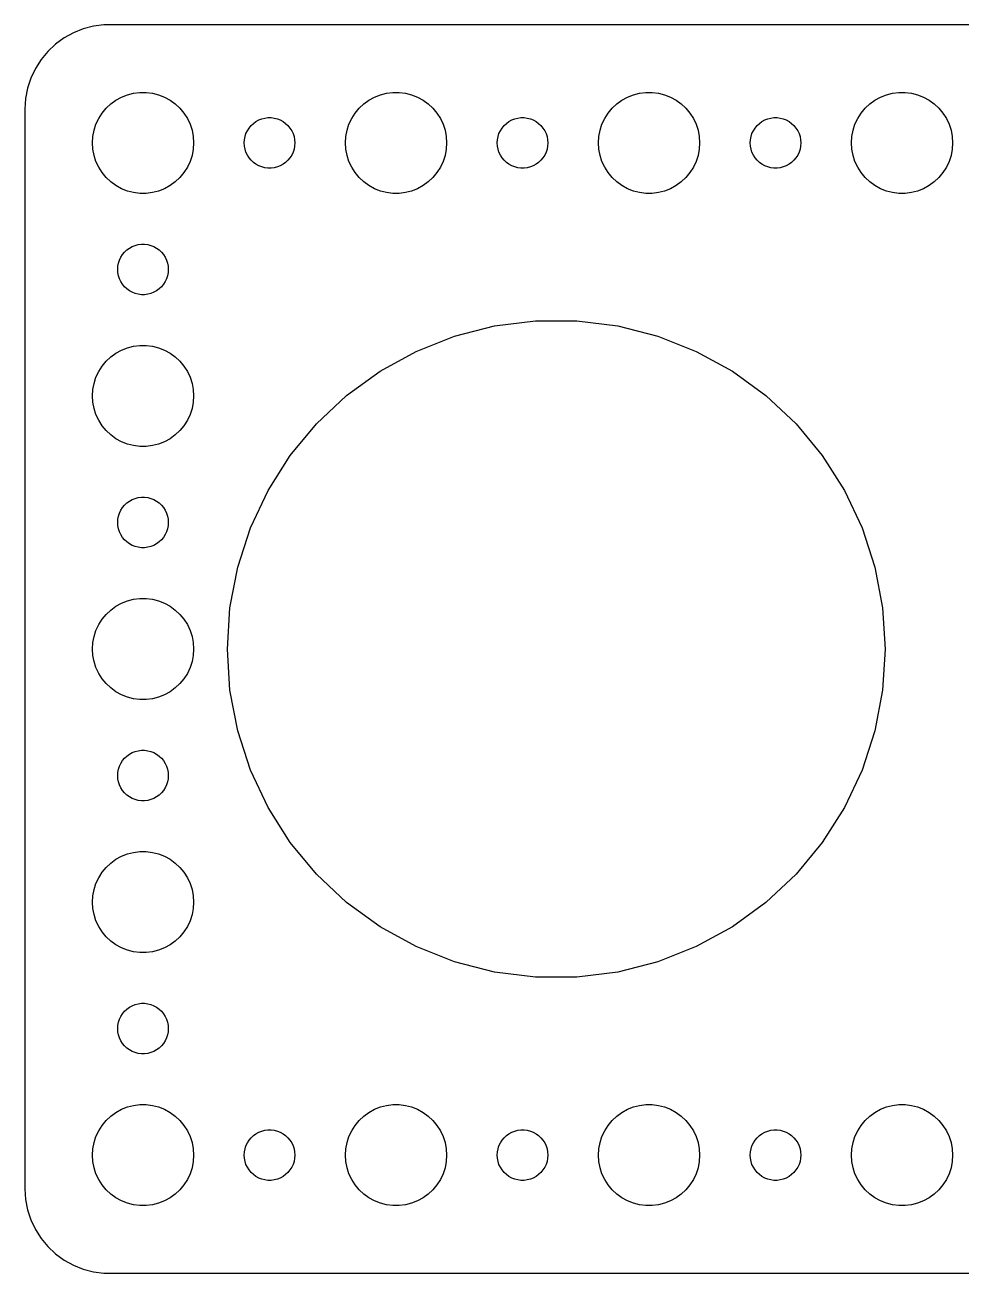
# Model space of a CAD drawing. Header units: metres. Extents: x -120 to 120, y -37 to 37.
# Drawn here: x -119.5 to -64, y -37 to 37 of the extents above; entities that cross this region are included whole.
import ezdxf

# ---------------------------------------------------------------- set-up
doc = ezdxf.new("R2010")
doc.units = ezdxf.units.M

msp = doc.modelspace()

# ---------------------------------------------------------------- linework, layer by layer
for p, q in [((-114.814, 36.9901), (-115.437, 36.9114)), ((114.814, 36.9901), (-114.814, 36.9901)), ((-116.629, 36.5241), (-117.179, 36.2216)), ((-116.045, 36.7553), (-116.629, 36.5241)), ((-115.437, 36.9114), (-116.045, 36.7553)), ((-117.687, 35.8526), (-118.145, 35.4227)), ((-117.179, 36.2216), (-117.687, 35.8526)), ((-118.545, 34.9389), (-118.882, 34.4088)), ((-118.145, 35.4227), (-118.545, 34.9389)), ((-118.882, 34.4088), (-119.149, 33.8406)), ((-119.149, 33.8406), (-119.343, 33.2434)), ((-119.461, 32.6267), (-119.5, 32)), ((-119.343, 33.2434), (-119.461, 32.6267)), ((-114.107, 32.533), (-113.777, 32.7145)), ((-113.777, 32.7145), (-113.427, 32.8532)), ((-113.427, 32.8532), (-113.062, 32.9469)), ((-113.062, 32.9469), (-112.688, 32.9941)), ((-112.688, 32.9941), (-112.312, 32.9941)), ((-112.312, 32.9941), (-111.938, 32.9469)), ((-111.938, 32.9469), (-111.573, 32.8532)), ((-111.573, 32.8532), (-111.223, 32.7145)), ((-111.223, 32.7145), (-110.893, 32.533)), ((-99.1075, 32.533), (-98.7773, 32.7145)), ((-98.7773, 32.7145), (-98.427, 32.8532)), ((-98.427, 32.8532), (-98.0621, 32.9469)), ((-98.0621, 32.9469), (-97.6884, 32.9941)), ((-97.6884, 32.9941), (-97.3116, 32.9941)), ((-97.3116, 32.9941), (-96.9379, 32.9469)), ((-96.9379, 32.9469), (-96.573, 32.8532)), ((-96.573, 32.8532), (-96.2227, 32.7145)), ((-96.2227, 32.7145), (-95.8925, 32.533)), ((-84.1075, 32.533), (-83.7773, 32.7145)), ((-83.7773, 32.7145), (-83.427, 32.8532)), ((-83.427, 32.8532), (-83.0621, 32.9469)), ((-83.0621, 32.9469), (-82.6884, 32.9941)), ((-82.6884, 32.9941), (-82.3116, 32.9941)), ((-82.3116, 32.9941), (-81.9379, 32.9469)), ((-81.9379, 32.9469), (-81.573, 32.8532)), ((-81.573, 32.8532), (-81.2227, 32.7145)), ((-81.2227, 32.7145), (-80.8925, 32.533)), ((-69.1075, 32.533), (-68.7773, 32.7145)), ((-68.7773, 32.7145), (-68.427, 32.8532)), ((-68.427, 32.8532), (-68.0621, 32.9469)), ((-68.0621, 32.9469), (-67.6884, 32.9941)), ((-67.6884, 32.9941), (-67.3116, 32.9941)), ((-67.3116, 32.9941), (-66.9379, 32.9469)), ((-66.9379, 32.9469), (-66.573, 32.8532)), ((-66.573, 32.8532), (-66.2227, 32.7145)), ((-66.2227, 32.7145), (-65.8925, 32.533)), ((-119.5, 32), (-119.5, -32)), ((-114.927, 31.7634), (-114.687, 32.0536)), ((-114.687, 32.0536), (-114.412, 32.3115)), ((-114.412, 32.3115), (-114.107, 32.533)), ((-110.893, 32.533), (-110.588, 32.3115)), ((-110.588, 32.3115), (-110.313, 32.0536)), ((-110.313, 32.0536), (-110.073, 31.7634)), ((-99.927, 31.7634), (-99.6869, 32.0536)), ((-99.6869, 32.0536), (-99.4123, 32.3115)), ((-99.4123, 32.3115), (-99.1075, 32.533)), ((-95.8925, 32.533), (-95.5877, 32.3115)), ((-95.5877, 32.3115), (-95.3131, 32.0536)), ((-95.3131, 32.0536), (-95.073, 31.7634)), ((-84.927, 31.7634), (-84.6869, 32.0536)), ((-84.6869, 32.0536), (-84.4123, 32.3115)), ((-84.4123, 32.3115), (-84.1075, 32.533)), ((-80.8925, 32.533), (-80.5877, 32.3115)), ((-80.5877, 32.3115), (-80.3131, 32.0536)), ((-80.3131, 32.0536), (-80.073, 31.7634)), ((-69.927, 31.7634), (-69.6869, 32.0536)), ((-69.6869, 32.0536), (-69.4123, 32.3115)), ((-69.4123, 32.3115), (-69.1075, 32.533)), ((-65.8925, 32.533), (-65.5877, 32.3115)), ((-65.5877, 32.3115), (-65.3131, 32.0536)), ((-65.3131, 32.0536), (-65.073, 31.7634)), ((-115.406, 30.7461), (-115.289, 31.1044)), ((-115.289, 31.1044), (-115.129, 31.4453)), ((-115.129, 31.4453), (-114.927, 31.7634)), ((-110.073, 31.7634), (-109.871, 31.4453)), ((-109.871, 31.4453), (-109.711, 31.1044)), ((-109.711, 31.1044), (-109.594, 30.7461)), ((-106.093, 31.0268), (-105.956, 31.1558)), ((-105.956, 31.1558), (-105.804, 31.2665)), ((-105.804, 31.2665), (-105.639, 31.3572)), ((-105.639, 31.3572), (-105.464, 31.4266)), ((-105.464, 31.4266), (-105.281, 31.4734)), ((-105.281, 31.4734), (-105.094, 31.497)), ((-105.094, 31.497), (-104.906, 31.497)), ((-104.906, 31.497), (-104.719, 31.4734)), ((-104.719, 31.4734), (-104.536, 31.4266)), ((-104.536, 31.4266), (-104.361, 31.3572)), ((-104.361, 31.3572), (-104.196, 31.2665)), ((-104.196, 31.2665), (-104.044, 31.1558)), ((-104.044, 31.1558), (-103.907, 31.0268)), ((-100.406, 30.7461), (-100.289, 31.1044)), ((-100.289, 31.1044), (-100.129, 31.4453)), ((-100.129, 31.4453), (-99.927, 31.7634)), ((-95.073, 31.7634), (-94.8711, 31.4453)), ((-94.8711, 31.4453), (-94.7107, 31.1044)), ((-94.7107, 31.1044), (-94.5943, 30.7461)), ((-91.0934, 31.0268), (-90.9561, 31.1558)), ((-90.9561, 31.1558), (-90.8037, 31.2665)), ((-90.8037, 31.2665), (-90.6387, 31.3572)), ((-90.6387, 31.3572), (-90.4635, 31.4266)), ((-90.4635, 31.4266), (-90.2811, 31.4734)), ((-90.2811, 31.4734), (-90.0942, 31.497)), ((-90.0942, 31.497), (-89.9058, 31.497)), ((-89.9058, 31.497), (-89.7189, 31.4734)), ((-89.7189, 31.4734), (-89.5365, 31.4266)), ((-89.5365, 31.4266), (-89.3613, 31.3572)), ((-89.3613, 31.3572), (-89.1963, 31.2665)), ((-89.1963, 31.2665), (-89.0439, 31.1558)), ((-89.0439, 31.1558), (-88.9065, 31.0268)), ((-85.4057, 30.7461), (-85.2893, 31.1044)), ((-85.2893, 31.1044), (-85.1289, 31.4453)), ((-85.1289, 31.4453), (-84.927, 31.7634)), ((-80.073, 31.7634), (-79.8711, 31.4453)), ((-79.8711, 31.4453), (-79.7107, 31.1044)), ((-79.7107, 31.1044), (-79.5943, 30.7461)), ((-76.0934, 31.0268), (-75.9561, 31.1558)), ((-75.9561, 31.1558), (-75.8037, 31.2665)), ((-75.8037, 31.2665), (-75.6387, 31.3572)), ((-75.6387, 31.3572), (-75.4635, 31.4266)), ((-75.4635, 31.4266), (-75.2811, 31.4734)), ((-75.2811, 31.4734), (-75.0942, 31.497)), ((-75.0942, 31.497), (-74.9058, 31.497)), ((-74.9058, 31.497), (-74.7189, 31.4734)), ((-74.7189, 31.4734), (-74.5365, 31.4266)), ((-74.5365, 31.4266), (-74.3613, 31.3572)), ((-74.3613, 31.3572), (-74.1963, 31.2665)), ((-74.1963, 31.2665), (-74.0439, 31.1558)), ((-74.0439, 31.1558), (-73.9065, 31.0268)), ((-70.4057, 30.7461), (-70.2893, 31.1044)), ((-70.2893, 31.1044), (-70.1289, 31.4453)), ((-70.1289, 31.4453), (-69.927, 31.7634)), ((-65.073, 31.7634), (-64.8711, 31.4453)), ((-64.8711, 31.4453), (-64.7107, 31.1044)), ((-64.7107, 31.1044), (-64.5943, 30.7461)), ((-115.5, 30), (-115.476, 30.376)), ((-115.476, 30.376), (-115.406, 30.7461)), ((-109.594, 30.7461), (-109.524, 30.376)), ((-109.524, 30.376), (-109.5, 30)), ((-106.488, 30.188), (-106.453, 30.373)), ((-106.453, 30.373), (-106.395, 30.5522)), ((-106.395, 30.5522), (-106.314, 30.7226)), ((-106.314, 30.7226), (-106.214, 30.8817)), ((-106.214, 30.8817), (-106.093, 31.0268)), ((-103.907, 31.0268), (-103.786, 30.8817)), ((-103.786, 30.8817), (-103.686, 30.7226)), ((-103.686, 30.7226), (-103.605, 30.5522)), ((-103.605, 30.5522), (-103.547, 30.373)), ((-103.547, 30.373), (-103.512, 30.188)), ((-100.5, 30), (-100.476, 30.376)), ((-100.476, 30.376), (-100.406, 30.7461)), ((-94.5943, 30.7461), (-94.5237, 30.376)), ((-94.5237, 30.376), (-94.5, 30)), ((-91.4882, 30.188), (-91.4529, 30.373)), ((-91.4529, 30.373), (-91.3947, 30.5522)), ((-91.3947, 30.5522), (-91.3145, 30.7226)), ((-91.3145, 30.7226), (-91.2135, 30.8817)), ((-91.2135, 30.8817), (-91.0934, 31.0268)), ((-88.9065, 31.0268), (-88.7865, 30.8817)), ((-88.7865, 30.8817), (-88.6855, 30.7226)), ((-88.6855, 30.7226), (-88.6053, 30.5522)), ((-88.6053, 30.5522), (-88.5471, 30.373)), ((-88.5471, 30.373), (-88.5118, 30.188)), ((-85.5, 30), (-85.4763, 30.376)), ((-85.4763, 30.376), (-85.4057, 30.7461)), ((-79.5943, 30.7461), (-79.5237, 30.376)), ((-79.5237, 30.376), (-79.5, 30)), ((-76.4882, 30.188), (-76.4529, 30.373)), ((-76.4529, 30.373), (-76.3947, 30.5522)), ((-76.3947, 30.5522), (-76.3145, 30.7226)), ((-76.3145, 30.7226), (-76.2135, 30.8817)), ((-76.2135, 30.8817), (-76.0934, 31.0268)), ((-73.9065, 31.0268), (-73.7865, 30.8817)), ((-73.7865, 30.8817), (-73.6855, 30.7226)), ((-73.6855, 30.7226), (-73.6053, 30.5522)), ((-73.6053, 30.5522), (-73.5471, 30.373)), ((-73.5471, 30.373), (-73.5118, 30.188)), ((-70.5, 30), (-70.4763, 30.376)), ((-70.4763, 30.376), (-70.4057, 30.7461)), ((-64.5943, 30.7461), (-64.5237, 30.376)), ((-64.5237, 30.376), (-64.5, 30)), ((-115.476, 29.624), (-115.5, 30)), ((-115.406, 29.2539), (-115.476, 29.624)), ((-109.524, 29.624), (-109.594, 29.2539)), ((-109.5, 30), (-109.524, 29.624)), ((-106.5, 30), (-106.488, 30.188)), ((-106.488, 29.812), (-106.5, 30)), ((-106.453, 29.627), (-106.488, 29.812)), ((-106.395, 29.4478), (-106.453, 29.627)), ((-103.547, 29.627), (-103.605, 29.4478)), ((-103.512, 29.812), (-103.547, 29.627)), ((-103.512, 30.188), (-103.5, 30)), ((-103.5, 30), (-103.512, 29.812)), ((-100.476, 29.624), (-100.5, 30)), ((-100.406, 29.2539), (-100.476, 29.624)), ((-94.5237, 29.624), (-94.5943, 29.2539)), ((-94.5, 30), (-94.5237, 29.624)), ((-91.5, 30), (-91.4882, 30.188)), ((-91.4882, 29.812), (-91.5, 30)), ((-91.4529, 29.627), (-91.4882, 29.812)), ((-91.3947, 29.4478), (-91.4529, 29.627)), ((-88.5471, 29.627), (-88.6053, 29.4478)), ((-88.5118, 29.812), (-88.5471, 29.627)), ((-88.5118, 30.188), (-88.5, 30)), ((-88.5, 30), (-88.5118, 29.812)), ((-85.4763, 29.624), (-85.5, 30)), ((-85.4057, 29.2539), (-85.4763, 29.624)), ((-79.5237, 29.624), (-79.5943, 29.2539)), ((-79.5, 30), (-79.5237, 29.624)), ((-76.5, 30), (-76.4882, 30.188)), ((-76.4882, 29.812), (-76.5, 30)), ((-76.4529, 29.627), (-76.4882, 29.812)), ((-76.3947, 29.4478), (-76.4529, 29.627)), ((-73.5471, 29.627), (-73.6053, 29.4478)), ((-73.5118, 29.812), (-73.5471, 29.627)), ((-73.5118, 30.188), (-73.5, 30)), ((-73.5, 30), (-73.5118, 29.812)), ((-70.4763, 29.624), (-70.5, 30)), ((-70.4057, 29.2539), (-70.4763, 29.624)), ((-64.5237, 29.624), (-64.5943, 29.2539)), ((-64.5, 30), (-64.5237, 29.624)), ((-115.289, 28.8956), (-115.406, 29.2539)), ((-115.129, 28.5547), (-115.289, 28.8956)), ((-109.711, 28.8956), (-109.871, 28.5547)), ((-109.594, 29.2539), (-109.711, 28.8956)), ((-106.314, 29.2774), (-106.395, 29.4478)), ((-106.214, 29.1183), (-106.314, 29.2774)), ((-106.093, 28.9732), (-106.214, 29.1183)), ((-105.956, 28.8442), (-106.093, 28.9732)), ((-103.907, 28.9732), (-104.044, 28.8442)), ((-103.786, 29.1183), (-103.907, 28.9732)), ((-103.686, 29.2774), (-103.786, 29.1183)), ((-103.605, 29.4478), (-103.686, 29.2774)), ((-100.289, 28.8956), (-100.406, 29.2539)), ((-100.129, 28.5547), (-100.289, 28.8956)), ((-94.7107, 28.8956), (-94.8711, 28.5547)), ((-94.5943, 29.2539), (-94.7107, 28.8956)), ((-91.3145, 29.2774), (-91.3947, 29.4478)), ((-91.2135, 29.1183), (-91.3145, 29.2774)), ((-91.0934, 28.9732), (-91.2135, 29.1183)), ((-90.9561, 28.8442), (-91.0934, 28.9732)), ((-88.9065, 28.9732), (-89.0439, 28.8442)), ((-88.7865, 29.1183), (-88.9065, 28.9732)), ((-88.6855, 29.2774), (-88.7865, 29.1183)), ((-88.6053, 29.4478), (-88.6855, 29.2774)), ((-85.2893, 28.8956), (-85.4057, 29.2539)), ((-85.1289, 28.5547), (-85.2893, 28.8956)), ((-79.7107, 28.8956), (-79.8711, 28.5547)), ((-79.5943, 29.2539), (-79.7107, 28.8956)), ((-76.3145, 29.2774), (-76.3947, 29.4478)), ((-76.2135, 29.1183), (-76.3145, 29.2774)), ((-76.0934, 28.9732), (-76.2135, 29.1183)), ((-75.9561, 28.8442), (-76.0934, 28.9732)), ((-73.9065, 28.9732), (-74.0439, 28.8442)), ((-73.7865, 29.1183), (-73.9065, 28.9732)), ((-73.6855, 29.2774), (-73.7865, 29.1183)), ((-73.6053, 29.4478), (-73.6855, 29.2774)), ((-70.2893, 28.8956), (-70.4057, 29.2539)), ((-70.1289, 28.5547), (-70.2893, 28.8956)), ((-64.7107, 28.8956), (-64.8711, 28.5547)), ((-64.5943, 29.2539), (-64.7107, 28.8956)), ((-114.927, 28.2366), (-115.129, 28.5547)), ((-114.687, 27.9464), (-114.927, 28.2366)), ((-110.073, 28.2366), (-110.313, 27.9464)), ((-109.871, 28.5547), (-110.073, 28.2366)), ((-105.804, 28.7335), (-105.956, 28.8442)), ((-105.639, 28.6427), (-105.804, 28.7335)), ((-105.464, 28.5734), (-105.639, 28.6427)), ((-105.281, 28.5266), (-105.464, 28.5734)), ((-105.094, 28.503), (-105.281, 28.5266)), ((-104.906, 28.503), (-105.094, 28.503)), ((-104.719, 28.5266), (-104.906, 28.503)), ((-104.536, 28.5734), (-104.719, 28.5266)), ((-104.361, 28.6427), (-104.536, 28.5734)), ((-104.196, 28.7335), (-104.361, 28.6427)), ((-104.044, 28.8442), (-104.196, 28.7335)), ((-99.927, 28.2366), (-100.129, 28.5547)), ((-99.6869, 27.9464), (-99.927, 28.2366)), ((-95.073, 28.2366), (-95.3131, 27.9464)), ((-94.8711, 28.5547), (-95.073, 28.2366)), ((-90.8037, 28.7335), (-90.9561, 28.8442)), ((-90.6387, 28.6427), (-90.8037, 28.7335)), ((-90.4635, 28.5734), (-90.6387, 28.6427)), ((-90.2811, 28.5266), (-90.4635, 28.5734)), ((-90.0942, 28.503), (-90.2811, 28.5266)), ((-89.9058, 28.503), (-90.0942, 28.503)), ((-89.7189, 28.5266), (-89.9058, 28.503)), ((-89.5365, 28.5734), (-89.7189, 28.5266)), ((-89.3613, 28.6427), (-89.5365, 28.5734)), ((-89.1963, 28.7335), (-89.3613, 28.6427)), ((-89.0439, 28.8442), (-89.1963, 28.7335)), ((-84.927, 28.2366), (-85.1289, 28.5547)), ((-84.6869, 27.9464), (-84.927, 28.2366)), ((-80.073, 28.2366), (-80.3131, 27.9464)), ((-79.8711, 28.5547), (-80.073, 28.2366)), ((-75.8037, 28.7335), (-75.9561, 28.8442)), ((-75.6387, 28.6427), (-75.8037, 28.7335)), ((-75.4635, 28.5734), (-75.6387, 28.6427)), ((-75.2811, 28.5266), (-75.4635, 28.5734)), ((-75.0942, 28.503), (-75.2811, 28.5266)), ((-74.9058, 28.503), (-75.0942, 28.503)), ((-74.7189, 28.5266), (-74.9058, 28.503)), ((-74.5365, 28.5734), (-74.7189, 28.5266)), ((-74.3613, 28.6427), (-74.5365, 28.5734)), ((-74.1963, 28.7335), (-74.3613, 28.6427)), ((-74.0439, 28.8442), (-74.1963, 28.7335)), ((-69.927, 28.2366), (-70.1289, 28.5547)), ((-69.6869, 27.9464), (-69.927, 28.2366)), ((-65.073, 28.2366), (-65.3131, 27.9464)), ((-64.8711, 28.5547), (-65.073, 28.2366)), ((-114.412, 27.6884), (-114.687, 27.9464)), ((-114.107, 27.467), (-114.412, 27.6884)), ((-113.777, 27.2855), (-114.107, 27.467)), ((-110.893, 27.467), (-111.223, 27.2855)), ((-110.588, 27.6884), (-110.893, 27.467)), ((-110.313, 27.9464), (-110.588, 27.6884)), ((-99.4123, 27.6884), (-99.6869, 27.9464)), ((-99.1075, 27.467), (-99.4123, 27.6884)), ((-98.7773, 27.2855), (-99.1075, 27.467)), ((-95.8925, 27.467), (-96.2227, 27.2855)), ((-95.5877, 27.6884), (-95.8925, 27.467)), ((-95.3131, 27.9464), (-95.5877, 27.6884)), ((-84.4123, 27.6884), (-84.6869, 27.9464)), ((-84.1075, 27.467), (-84.4123, 27.6884)), ((-83.7773, 27.2855), (-84.1075, 27.467)), ((-80.8925, 27.467), (-81.2227, 27.2855)), ((-80.5877, 27.6884), (-80.8925, 27.467)), ((-80.3131, 27.9464), (-80.5877, 27.6884)), ((-69.4123, 27.6884), (-69.6869, 27.9464)), ((-69.1075, 27.467), (-69.4123, 27.6884)), ((-68.7773, 27.2855), (-69.1075, 27.467)), ((-65.8925, 27.467), (-66.2227, 27.2855)), ((-65.5877, 27.6884), (-65.8925, 27.467)), ((-65.3131, 27.9464), (-65.5877, 27.6884)), ((-113.427, 27.1468), (-113.777, 27.2855)), ((-113.062, 27.0531), (-113.427, 27.1468)), ((-112.688, 27.0059), (-113.062, 27.0531)), ((-112.312, 27.0059), (-112.688, 27.0059)), ((-111.938, 27.0531), (-112.312, 27.0059)), ((-111.573, 27.1468), (-111.938, 27.0531)), ((-111.223, 27.2855), (-111.573, 27.1468)), ((-98.427, 27.1468), (-98.7773, 27.2855)), ((-98.0621, 27.0531), (-98.427, 27.1468)), ((-97.6884, 27.0059), (-98.0621, 27.0531)), ((-97.3116, 27.0059), (-97.6884, 27.0059)), ((-96.9379, 27.0531), (-97.3116, 27.0059)), ((-96.573, 27.1468), (-96.9379, 27.0531)), ((-96.2227, 27.2855), (-96.573, 27.1468)), ((-83.427, 27.1468), (-83.7773, 27.2855)), ((-83.0621, 27.0531), (-83.427, 27.1468)), ((-82.6884, 27.0059), (-83.0621, 27.0531)), ((-82.3116, 27.0059), (-82.6884, 27.0059)), ((-81.9379, 27.0531), (-82.3116, 27.0059)), ((-81.573, 27.1468), (-81.9379, 27.0531)), ((-81.2227, 27.2855), (-81.573, 27.1468)), ((-68.427, 27.1468), (-68.7773, 27.2855)), ((-68.0621, 27.0531), (-68.427, 27.1468)), ((-67.6884, 27.0059), (-68.0621, 27.0531)), ((-67.3116, 27.0059), (-67.6884, 27.0059)), ((-66.9379, 27.0531), (-67.3116, 27.0059)), ((-66.573, 27.1468), (-66.9379, 27.0531)), ((-66.2227, 27.2855), (-66.573, 27.1468)), ((-113.456, 23.6558), (-113.304, 23.7665)), ((-113.304, 23.7665), (-113.139, 23.8572)), ((-113.139, 23.8572), (-112.964, 23.9266)), ((-112.964, 23.9266), (-112.781, 23.9734)), ((-112.781, 23.9734), (-112.594, 23.997)), ((-112.594, 23.997), (-112.406, 23.997)), ((-112.406, 23.997), (-112.219, 23.9734)), ((-112.219, 23.9734), (-112.036, 23.9266)), ((-112.036, 23.9266), (-111.861, 23.8572)), ((-111.861, 23.8572), (-111.696, 23.7665)), ((-111.696, 23.7665), (-111.544, 23.6558)), ((-113.953, 22.873), (-113.895, 23.0522)), ((-113.895, 23.0522), (-113.814, 23.2226)), ((-113.814, 23.2226), (-113.714, 23.3817)), ((-113.714, 23.3817), (-113.593, 23.5268)), ((-113.593, 23.5268), (-113.456, 23.6558)), ((-111.544, 23.6558), (-111.407, 23.5268)), ((-111.407, 23.5268), (-111.286, 23.3817)), ((-111.286, 23.3817), (-111.186, 23.2226)), ((-111.186, 23.2226), (-111.105, 23.0522)), ((-111.105, 23.0522), (-111.047, 22.873)), ((-114, 22.5), (-113.988, 22.688)), ((-113.988, 22.312), (-114, 22.5)), ((-113.988, 22.688), (-113.953, 22.873)), ((-113.953, 22.127), (-113.988, 22.312)), ((-111.047, 22.873), (-111.012, 22.688)), ((-111.012, 22.312), (-111.047, 22.127)), ((-111.012, 22.688), (-111, 22.5)), ((-111, 22.5), (-111.012, 22.312)), ((-113.895, 21.9478), (-113.953, 22.127)), ((-113.814, 21.7774), (-113.895, 21.9478)), ((-113.714, 21.6183), (-113.814, 21.7774)), ((-113.593, 21.4732), (-113.714, 21.6183)), ((-113.456, 21.3442), (-113.593, 21.4732)), ((-111.407, 21.4732), (-111.544, 21.3442)), ((-111.286, 21.6183), (-111.407, 21.4732)), ((-111.186, 21.7774), (-111.286, 21.6183)), ((-111.105, 21.9478), (-111.186, 21.7774)), ((-111.047, 22.127), (-111.105, 21.9478)), ((-113.304, 21.2335), (-113.456, 21.3442)), ((-113.139, 21.1427), (-113.304, 21.2335)), ((-112.964, 21.0734), (-113.139, 21.1427)), ((-112.781, 21.0266), (-112.964, 21.0734)), ((-112.594, 21.003), (-112.781, 21.0266)), ((-112.406, 21.003), (-112.594, 21.003)), ((-112.219, 21.0266), (-112.406, 21.003)), ((-112.036, 21.0734), (-112.219, 21.0266)), ((-111.861, 21.1427), (-112.036, 21.0734)), ((-111.696, 21.2335), (-111.861, 21.1427)), ((-111.544, 21.3442), (-111.696, 21.2335)), ((-91.6539, 19.1546), (-89.2244, 19.4615)), ((-89.2244, 19.4615), (-86.7756, 19.4615)), ((-86.7756, 19.4615), (-84.3461, 19.1546)), ((-96.3027, 17.6441), (-94.0258, 18.5456)), ((-94.0258, 18.5456), (-91.6539, 19.1546)), ((-84.3461, 19.1546), (-81.9742, 18.5456)), ((-81.9742, 18.5456), (-79.6973, 17.6441)), ((-113.777, 17.7145), (-113.427, 17.8532)), ((-113.427, 17.8532), (-113.062, 17.9469)), ((-113.062, 17.9469), (-112.688, 17.9941)), ((-112.688, 17.9941), (-112.312, 17.9941)), ((-112.312, 17.9941), (-111.938, 17.9469)), ((-111.938, 17.9469), (-111.573, 17.8532)), ((-111.573, 17.8532), (-111.223, 17.7145)), ((-114.927, 16.7634), (-114.687, 17.0536)), ((-114.687, 17.0536), (-114.412, 17.3115)), ((-114.412, 17.3115), (-114.107, 17.533)), ((-114.107, 17.533), (-113.777, 17.7145)), ((-111.223, 17.7145), (-110.893, 17.533)), ((-110.893, 17.533), (-110.588, 17.3115)), ((-110.588, 17.3115), (-110.313, 17.0536)), ((-110.313, 17.0536), (-110.073, 16.7634)), ((-98.4486, 16.4644), (-96.3027, 17.6441)), ((-79.6973, 17.6441), (-77.5514, 16.4644)), ((-115.289, 16.1044), (-115.129, 16.4453)), ((-115.129, 16.4453), (-114.927, 16.7634)), ((-110.073, 16.7634), (-109.871, 16.4453)), ((-109.871, 16.4453), (-109.711, 16.1044)), ((-100.43, 15.025), (-98.4486, 16.4644)), ((-77.5514, 16.4644), (-75.5702, 15.025)), ((-115.476, 15.376), (-115.406, 15.7461)), ((-115.406, 15.7461), (-115.289, 16.1044)), ((-109.711, 16.1044), (-109.594, 15.7461)), ((-109.594, 15.7461), (-109.524, 15.376)), ((-115.5, 15), (-115.476, 15.376)), ((-115.476, 14.624), (-115.5, 15)), ((-109.524, 15.376), (-109.5, 15)), ((-109.5, 15), (-109.524, 14.624)), ((-102.215, 13.3487), (-100.43, 15.025)), ((-75.5702, 15.025), (-73.7851, 13.3487)), ((-115.406, 14.2539), (-115.476, 14.624)), ((-115.289, 13.8956), (-115.406, 14.2539)), ((-109.594, 14.2539), (-109.711, 13.8956)), ((-109.524, 14.624), (-109.594, 14.2539)), ((-115.129, 13.5547), (-115.289, 13.8956)), ((-114.927, 13.2366), (-115.129, 13.5547)), ((-109.871, 13.5547), (-110.073, 13.2366)), ((-109.711, 13.8956), (-109.871, 13.5547)), ((-103.776, 11.4618), (-102.215, 13.3487)), ((-73.7851, 13.3487), (-72.2242, 11.4618)), ((-114.687, 12.9464), (-114.927, 13.2366)), ((-114.412, 12.6884), (-114.687, 12.9464)), ((-114.107, 12.467), (-114.412, 12.6884)), ((-110.588, 12.6884), (-110.893, 12.467)), ((-110.313, 12.9464), (-110.588, 12.6884)), ((-110.073, 13.2366), (-110.313, 12.9464)), ((-113.777, 12.2855), (-114.107, 12.467)), ((-113.427, 12.1468), (-113.777, 12.2855)), ((-113.062, 12.0531), (-113.427, 12.1468)), ((-112.688, 12.0059), (-113.062, 12.0531)), ((-112.312, 12.0059), (-112.688, 12.0059)), ((-111.938, 12.0531), (-112.312, 12.0059)), ((-111.573, 12.1468), (-111.938, 12.0531)), ((-111.223, 12.2855), (-111.573, 12.1468)), ((-110.893, 12.467), (-111.223, 12.2855)), ((-105.088, 9.3942), (-103.776, 11.4618)), ((-72.2242, 11.4618), (-70.912, 9.3942)), ((-113.139, 8.85724), (-112.964, 8.92657)), ((-112.964, 8.92657), (-112.781, 8.97342)), ((-112.781, 8.97342), (-112.594, 8.99704)), ((-112.594, 8.99704), (-112.406, 8.99704)), ((-112.406, 8.99704), (-112.219, 8.97342)), ((-112.219, 8.97342), (-112.036, 8.92657)), ((-112.036, 8.92657), (-111.861, 8.85724)), ((-106.131, 7.17842), (-105.088, 9.3942)), ((-70.912, 9.3942), (-69.8694, 7.17842)), ((-113.895, 8.05219), (-113.814, 8.22263)), ((-113.814, 8.22263), (-113.714, 8.38167)), ((-113.714, 8.38167), (-113.593, 8.52681)), ((-113.593, 8.52681), (-113.456, 8.65576)), ((-113.456, 8.65576), (-113.304, 8.76648)), ((-113.304, 8.76648), (-113.139, 8.85724)), ((-111.861, 8.85724), (-111.696, 8.76648)), ((-111.696, 8.76648), (-111.544, 8.65576)), ((-111.544, 8.65576), (-111.407, 8.52681)), ((-111.407, 8.52681), (-111.286, 8.38167)), ((-111.286, 8.38167), (-111.186, 8.22263)), ((-111.186, 8.22263), (-111.105, 8.05219)), ((-114, 7.5), (-113.988, 7.68799)), ((-113.988, 7.312), (-114, 7.5)), ((-113.988, 7.68799), (-113.953, 7.87303)), ((-113.953, 7.87303), (-113.895, 8.05219)), ((-111.105, 8.05219), (-111.047, 7.87303)), ((-111.047, 7.87303), (-111.012, 7.68799)), ((-111.012, 7.68799), (-111, 7.5)), ((-111, 7.5), (-111.012, 7.312)), ((-113.953, 7.12695), (-113.988, 7.312)), ((-113.895, 6.9478), (-113.953, 7.12695)), ((-113.814, 6.77736), (-113.895, 6.9478)), ((-113.714, 6.61832), (-113.814, 6.77736)), ((-111.186, 6.77736), (-111.286, 6.61832)), ((-111.105, 6.9478), (-111.186, 6.77736)), ((-111.047, 7.12695), (-111.105, 6.9478)), ((-111.012, 7.312), (-111.047, 7.12695)), ((-106.887, 4.84944), (-106.131, 7.17842)), ((-69.8694, 7.17842), (-69.1126, 4.84944)), ((-113.593, 6.47318), (-113.714, 6.61832)), ((-113.456, 6.34422), (-113.593, 6.47318)), ((-113.304, 6.23351), (-113.456, 6.34422)), ((-113.139, 6.14275), (-113.304, 6.23351)), ((-112.964, 6.07341), (-113.139, 6.14275)), ((-112.781, 6.02657), (-112.964, 6.07341)), ((-112.594, 6.00294), (-112.781, 6.02657)), ((-112.406, 6.00294), (-112.594, 6.00294)), ((-112.219, 6.02657), (-112.406, 6.00294)), ((-112.036, 6.07341), (-112.219, 6.02657)), ((-111.861, 6.14275), (-112.036, 6.07341)), ((-111.696, 6.23351), (-111.861, 6.14275)), ((-111.544, 6.34422), (-111.696, 6.23351)), ((-111.407, 6.47318), (-111.544, 6.34422)), ((-111.286, 6.61832), (-111.407, 6.47318)), ((-107.346, 2.44398), (-106.887, 4.84944)), ((-69.1126, 4.84944), (-68.6538, 2.44398)), ((-113.062, 2.94685), (-112.688, 2.99408)), ((-112.688, 2.99408), (-112.312, 2.99408)), ((-112.312, 2.99408), (-111.938, 2.94685)), ((-114.687, 2.05363), (-114.412, 2.31154)), ((-114.412, 2.31154), (-114.107, 2.53297)), ((-114.107, 2.53297), (-113.777, 2.71448)), ((-113.777, 2.71448), (-113.427, 2.85316)), ((-113.427, 2.85316), (-113.062, 2.94685)), ((-111.938, 2.94685), (-111.573, 2.85316)), ((-111.573, 2.85316), (-111.223, 2.71448)), ((-111.223, 2.71448), (-110.893, 2.53297)), ((-110.893, 2.53297), (-110.588, 2.31154)), ((-110.588, 2.31154), (-110.313, 2.05363)), ((-107.5, 0), (-107.346, 2.44398)), ((-68.6538, 2.44398), (-68.5, 0)), ((-115.129, 1.44525), (-114.927, 1.76335)), ((-114.927, 1.76335), (-114.687, 2.05363)), ((-110.313, 2.05363), (-110.073, 1.76335)), ((-110.073, 1.76335), (-109.871, 1.44525)), ((-115.476, 0.37599), (-115.406, 0.74606)), ((-115.406, 0.74606), (-115.289, 1.10437)), ((-115.289, 1.10437), (-115.129, 1.44525)), ((-109.871, 1.44525), (-109.711, 1.10437)), ((-109.711, 1.10437), (-109.594, 0.74606)), ((-109.594, 0.74606), (-109.524, 0.37599)), ((-115.5, 0), (-115.476, 0.37599)), ((-115.476, -0.37599), (-115.5, 0)), ((-109.524, 0.37599), (-109.5, 0)), ((-109.5, 0), (-109.524, -0.37599)), ((-107.346, -2.44398), (-107.5, 0)), ((-68.5, 0), (-68.6538, -2.44398)), ((-115.406, -0.74606), (-115.476, -0.37599)), ((-109.524, -0.37599), (-109.594, -0.74606)), ((-115.289, -1.10437), (-115.406, -0.74606)), ((-115.129, -1.44525), (-115.289, -1.10437)), ((-114.927, -1.76335), (-115.129, -1.44525)), ((-109.871, -1.44525), (-110.073, -1.76335)), ((-109.711, -1.10437), (-109.871, -1.44525)), ((-109.594, -0.74606), (-109.711, -1.10437)), ((-114.687, -2.05363), (-114.927, -1.76335)), ((-114.412, -2.31154), (-114.687, -2.05363)), ((-110.313, -2.05363), (-110.588, -2.31154)), ((-110.073, -1.76335), (-110.313, -2.05363)), ((-114.107, -2.53297), (-114.412, -2.31154)), ((-113.777, -2.71448), (-114.107, -2.53297)), ((-113.427, -2.85316), (-113.777, -2.71448)), ((-113.062, -2.94685), (-113.427, -2.85316)), ((-112.688, -2.99408), (-113.062, -2.94685)), ((-111.938, -2.94685), (-112.312, -2.99408)), ((-111.573, -2.85316), (-111.938, -2.94685)), ((-111.223, -2.71448), (-111.573, -2.85316)), ((-110.893, -2.53297), (-111.223, -2.71448)), ((-110.588, -2.31154), (-110.893, -2.53297)), ((-106.887, -4.84944), (-107.346, -2.44398)), ((-68.6538, -2.44398), (-69.1126, -4.84944)), ((-112.312, -2.99408), (-112.688, -2.99408)), ((-106.131, -7.17842), (-106.887, -4.84944)), ((-69.1126, -4.84944), (-69.8694, -7.17842)), ((-113.814, -6.77736), (-113.714, -6.61832)), ((-113.714, -6.61832), (-113.593, -6.47318)), ((-113.593, -6.47318), (-113.456, -6.34422)), ((-113.456, -6.34422), (-113.304, -6.23351)), ((-113.304, -6.23351), (-113.139, -6.14275)), ((-113.139, -6.14275), (-112.964, -6.07341)), ((-112.964, -6.07341), (-112.781, -6.02657)), ((-112.781, -6.02657), (-112.594, -6.00294)), ((-112.594, -6.00294), (-112.406, -6.00294)), ((-112.406, -6.00294), (-112.219, -6.02657)), ((-112.219, -6.02657), (-112.036, -6.07341)), ((-112.036, -6.07341), (-111.861, -6.14275)), ((-111.861, -6.14275), (-111.696, -6.23351)), ((-111.696, -6.23351), (-111.544, -6.34422)), ((-111.544, -6.34422), (-111.407, -6.47318)), ((-111.407, -6.47318), (-111.286, -6.61832)), ((-111.286, -6.61832), (-111.186, -6.77736)), ((-114, -7.5), (-113.988, -7.312)), ((-113.988, -7.312), (-113.953, -7.12695)), ((-113.953, -7.12695), (-113.895, -6.9478)), ((-113.895, -6.9478), (-113.814, -6.77736)), ((-111.186, -6.77736), (-111.105, -6.9478)), ((-111.105, -6.9478), (-111.047, -7.12695)), ((-111.047, -7.12695), (-111.012, -7.312)), ((-111.012, -7.312), (-111, -7.5)), ((-105.088, -9.3942), (-106.131, -7.17842)), ((-69.8694, -7.17842), (-70.912, -9.3942)), ((-113.988, -7.68799), (-114, -7.5)), ((-113.953, -7.87303), (-113.988, -7.68799)), ((-113.895, -8.05219), (-113.953, -7.87303)), ((-113.814, -8.22263), (-113.895, -8.05219)), ((-111.105, -8.05219), (-111.186, -8.22263)), ((-111.047, -7.87303), (-111.105, -8.05219)), ((-111.012, -7.68799), (-111.047, -7.87303)), ((-111, -7.5), (-111.012, -7.68799)), ((-113.714, -8.38167), (-113.814, -8.22263)), ((-113.593, -8.52681), (-113.714, -8.38167)), ((-113.456, -8.65576), (-113.593, -8.52681)), ((-113.304, -8.76648), (-113.456, -8.65576)), ((-113.139, -8.85724), (-113.304, -8.76648)), ((-112.964, -8.92657), (-113.139, -8.85724)), ((-111.861, -8.85724), (-112.036, -8.92657)), ((-111.696, -8.76648), (-111.861, -8.85724)), ((-111.544, -8.65576), (-111.696, -8.76648)), ((-111.407, -8.52681), (-111.544, -8.65576)), ((-111.286, -8.38167), (-111.407, -8.52681)), ((-111.186, -8.22263), (-111.286, -8.38167)), ((-112.781, -8.97342), (-112.964, -8.92657)), ((-112.594, -8.99704), (-112.781, -8.97342)), ((-112.406, -8.99704), (-112.594, -8.99704)), ((-112.219, -8.97342), (-112.406, -8.99704)), ((-112.036, -8.92657), (-112.219, -8.97342)), ((-103.776, -11.4618), (-105.088, -9.3942)), ((-70.912, -9.3942), (-72.2242, -11.4618)), ((-102.215, -13.3487), (-103.776, -11.4618)), ((-72.2242, -11.4618), (-73.7851, -13.3487)), ((-114.412, -12.6884), (-114.107, -12.467)), ((-114.107, -12.467), (-113.777, -12.2855)), ((-113.777, -12.2855), (-113.427, -12.1468)), ((-113.427, -12.1468), (-113.062, -12.0531)), ((-113.062, -12.0531), (-112.688, -12.0059)), ((-112.688, -12.0059), (-112.312, -12.0059)), ((-112.312, -12.0059), (-111.938, -12.0531)), ((-111.938, -12.0531), (-111.573, -12.1468)), ((-111.573, -12.1468), (-111.223, -12.2855)), ((-111.223, -12.2855), (-110.893, -12.467)), ((-110.893, -12.467), (-110.588, -12.6884)), ((-115.129, -13.5547), (-114.927, -13.2366)), ((-114.927, -13.2366), (-114.687, -12.9464)), ((-114.687, -12.9464), (-114.412, -12.6884)), ((-110.588, -12.6884), (-110.313, -12.9464)), ((-110.313, -12.9464), (-110.073, -13.2366)), ((-110.073, -13.2366), (-109.871, -13.5547)), ((-115.406, -14.2539), (-115.289, -13.8956)), ((-115.289, -13.8956), (-115.129, -13.5547)), ((-109.871, -13.5547), (-109.711, -13.8956)), ((-109.711, -13.8956), (-109.594, -14.2539)), ((-100.43, -15.025), (-102.215, -13.3487)), ((-73.7851, -13.3487), (-75.5702, -15.025)), ((-115.5, -15), (-115.476, -14.624)), ((-115.476, -14.624), (-115.406, -14.2539)), ((-109.594, -14.2539), (-109.524, -14.624)), ((-109.524, -14.624), (-109.5, -15)), ((-115.476, -15.376), (-115.5, -15)), ((-115.406, -15.7461), (-115.476, -15.376)), ((-109.524, -15.376), (-109.594, -15.7461)), ((-109.5, -15), (-109.524, -15.376)), ((-98.4486, -16.4644), (-100.43, -15.025)), ((-75.5702, -15.025), (-77.5514, -16.4644)), ((-115.289, -16.1044), (-115.406, -15.7461)), ((-115.129, -16.4453), (-115.289, -16.1044)), ((-109.711, -16.1044), (-109.871, -16.4453)), ((-109.594, -15.7461), (-109.711, -16.1044)), ((-114.927, -16.7634), (-115.129, -16.4453)), ((-114.687, -17.0536), (-114.927, -16.7634)), ((-110.073, -16.7634), (-110.313, -17.0536)), ((-109.871, -16.4453), (-110.073, -16.7634)), ((-96.3027, -17.6441), (-98.4486, -16.4644)), ((-77.5514, -16.4644), (-79.6973, -17.6441)), ((-114.412, -17.3115), (-114.687, -17.0536)), ((-114.107, -17.533), (-114.412, -17.3115)), ((-113.777, -17.7145), (-114.107, -17.533)), ((-113.427, -17.8532), (-113.777, -17.7145)), ((-111.223, -17.7145), (-111.573, -17.8532)), ((-110.893, -17.533), (-111.223, -17.7145)), ((-110.588, -17.3115), (-110.893, -17.533)), ((-110.313, -17.0536), (-110.588, -17.3115)), ((-94.0258, -18.5456), (-96.3027, -17.6441)), ((-79.6973, -17.6441), (-81.9742, -18.5456)), ((-113.062, -17.9469), (-113.427, -17.8532)), ((-112.688, -17.9941), (-113.062, -17.9469)), ((-112.312, -17.9941), (-112.688, -17.9941)), ((-111.938, -17.9469), (-112.312, -17.9941)), ((-111.573, -17.8532), (-111.938, -17.9469)), ((-91.6539, -19.1546), (-94.0258, -18.5456)), ((-89.2244, -19.4615), (-91.6539, -19.1546)), ((-84.3461, -19.1546), (-86.7756, -19.4615)), ((-81.9742, -18.5456), (-84.3461, -19.1546)), ((-86.7756, -19.4615), (-89.2244, -19.4615)), ((-113.593, -21.4732), (-113.456, -21.3442)), ((-113.456, -21.3442), (-113.304, -21.2335)), ((-113.304, -21.2335), (-113.139, -21.1427)), ((-113.139, -21.1427), (-112.964, -21.0734)), ((-112.964, -21.0734), (-112.781, -21.0266)), ((-112.781, -21.0266), (-112.594, -21.003)), ((-112.594, -21.003), (-112.406, -21.003)), ((-112.406, -21.003), (-112.219, -21.0266)), ((-112.219, -21.0266), (-112.036, -21.0734)), ((-112.036, -21.0734), (-111.861, -21.1427)), ((-111.861, -21.1427), (-111.696, -21.2335)), ((-111.696, -21.2335), (-111.544, -21.3442)), ((-111.544, -21.3442), (-111.407, -21.4732)), ((-113.988, -22.312), (-113.953, -22.127)), ((-113.953, -22.127), (-113.895, -21.9478)), ((-113.895, -21.9478), (-113.814, -21.7774)), ((-113.814, -21.7774), (-113.714, -21.6183)), ((-113.714, -21.6183), (-113.593, -21.4732)), ((-111.407, -21.4732), (-111.286, -21.6183)), ((-111.286, -21.6183), (-111.186, -21.7774)), ((-111.186, -21.7774), (-111.105, -21.9478)), ((-111.105, -21.9478), (-111.047, -22.127)), ((-111.047, -22.127), (-111.012, -22.312)), ((-114, -22.5), (-113.988, -22.312)), ((-113.988, -22.688), (-114, -22.5)), ((-113.953, -22.873), (-113.988, -22.688)), ((-113.895, -23.0522), (-113.953, -22.873)), ((-111.047, -22.873), (-111.105, -23.0522)), ((-111.012, -22.688), (-111.047, -22.873)), ((-111.012, -22.312), (-111, -22.5)), ((-111, -22.5), (-111.012, -22.688)), ((-113.814, -23.2226), (-113.895, -23.0522)), ((-113.714, -23.3817), (-113.814, -23.2226)), ((-113.593, -23.5268), (-113.714, -23.3817)), ((-113.456, -23.6558), (-113.593, -23.5268)), ((-113.304, -23.7665), (-113.456, -23.6558)), ((-111.544, -23.6558), (-111.696, -23.7665)), ((-111.407, -23.5268), (-111.544, -23.6558)), ((-111.286, -23.3817), (-111.407, -23.5268)), ((-111.186, -23.2226), (-111.286, -23.3817)), ((-111.105, -23.0522), (-111.186, -23.2226)), ((-113.139, -23.8572), (-113.304, -23.7665)), ((-112.964, -23.9266), (-113.139, -23.8572)), ((-112.781, -23.9734), (-112.964, -23.9266)), ((-112.594, -23.997), (-112.781, -23.9734)), ((-112.406, -23.997), (-112.594, -23.997)), ((-112.219, -23.9734), (-112.406, -23.997)), ((-112.036, -23.9266), (-112.219, -23.9734)), ((-111.861, -23.8572), (-112.036, -23.9266)), ((-111.696, -23.7665), (-111.861, -23.8572)), ((-114.107, -27.467), (-113.777, -27.2855)), ((-113.777, -27.2855), (-113.427, -27.1468)), ((-113.427, -27.1468), (-113.062, -27.0531)), ((-113.062, -27.0531), (-112.688, -27.0059)), ((-112.688, -27.0059), (-112.312, -27.0059)), ((-112.312, -27.0059), (-111.938, -27.0531)), ((-111.938, -27.0531), (-111.573, -27.1468)), ((-111.573, -27.1468), (-111.223, -27.2855)), ((-111.223, -27.2855), (-110.893, -27.467)), ((-99.1075, -27.467), (-98.7773, -27.2855)), ((-98.7773, -27.2855), (-98.427, -27.1468)), ((-98.427, -27.1468), (-98.0621, -27.0531)), ((-98.0621, -27.0531), (-97.6884, -27.0059)), ((-97.6884, -27.0059), (-97.3116, -27.0059)), ((-97.3116, -27.0059), (-96.9379, -27.0531)), ((-96.9379, -27.0531), (-96.573, -27.1468)), ((-96.573, -27.1468), (-96.2227, -27.2855)), ((-96.2227, -27.2855), (-95.8925, -27.467)), ((-84.1075, -27.467), (-83.7773, -27.2855)), ((-83.7773, -27.2855), (-83.427, -27.1468)), ((-83.427, -27.1468), (-83.0621, -27.0531)), ((-83.0621, -27.0531), (-82.6884, -27.0059)), ((-82.6884, -27.0059), (-82.3116, -27.0059)), ((-82.3116, -27.0059), (-81.9379, -27.0531)), ((-81.9379, -27.0531), (-81.573, -27.1468)), ((-81.573, -27.1468), (-81.2227, -27.2855)), ((-81.2227, -27.2855), (-80.8925, -27.467)), ((-69.1075, -27.467), (-68.7773, -27.2855)), ((-68.7773, -27.2855), (-68.427, -27.1468)), ((-68.427, -27.1468), (-68.0621, -27.0531)), ((-68.0621, -27.0531), (-67.6884, -27.0059)), ((-67.6884, -27.0059), (-67.3116, -27.0059)), ((-67.3116, -27.0059), (-66.9379, -27.0531)), ((-66.9379, -27.0531), (-66.573, -27.1468)), ((-66.573, -27.1468), (-66.2227, -27.2855)), ((-66.2227, -27.2855), (-65.8925, -27.467)), ((-114.927, -28.2366), (-114.687, -27.9464)), ((-114.687, -27.9464), (-114.412, -27.6884)), ((-114.412, -27.6884), (-114.107, -27.467)), ((-110.893, -27.467), (-110.588, -27.6884)), ((-110.588, -27.6884), (-110.313, -27.9464)), ((-110.313, -27.9464), (-110.073, -28.2366)), ((-99.927, -28.2366), (-99.6869, -27.9464)), ((-99.6869, -27.9464), (-99.4123, -27.6884)), ((-99.4123, -27.6884), (-99.1075, -27.467)), ((-95.8925, -27.467), (-95.5877, -27.6884)), ((-95.5877, -27.6884), (-95.3131, -27.9464)), ((-95.3131, -27.9464), (-95.073, -28.2366)), ((-84.927, -28.2366), (-84.6869, -27.9464)), ((-84.6869, -27.9464), (-84.4123, -27.6884)), ((-84.4123, -27.6884), (-84.1075, -27.467)), ((-80.8925, -27.467), (-80.5877, -27.6884)), ((-80.5877, -27.6884), (-80.3131, -27.9464)), ((-80.3131, -27.9464), (-80.073, -28.2366)), ((-69.927, -28.2366), (-69.6869, -27.9464)), ((-69.6869, -27.9464), (-69.4123, -27.6884)), ((-69.4123, -27.6884), (-69.1075, -27.467)), ((-65.8925, -27.467), (-65.5877, -27.6884)), ((-65.5877, -27.6884), (-65.3131, -27.9464)), ((-65.3131, -27.9464), (-65.073, -28.2366)), ((-115.289, -28.8956), (-115.129, -28.5547)), ((-115.129, -28.5547), (-114.927, -28.2366)), ((-110.073, -28.2366), (-109.871, -28.5547)), ((-109.871, -28.5547), (-109.711, -28.8956)), ((-106.093, -28.9732), (-105.956, -28.8442)), ((-105.956, -28.8442), (-105.804, -28.7335)), ((-105.804, -28.7335), (-105.639, -28.6427)), ((-105.639, -28.6427), (-105.464, -28.5734)), ((-105.464, -28.5734), (-105.281, -28.5266)), ((-105.281, -28.5266), (-105.094, -28.503)), ((-105.094, -28.503), (-104.906, -28.503)), ((-104.906, -28.503), (-104.719, -28.5266)), ((-104.719, -28.5266), (-104.536, -28.5734)), ((-104.536, -28.5734), (-104.361, -28.6427)), ((-104.361, -28.6427), (-104.196, -28.7335)), ((-104.196, -28.7335), (-104.044, -28.8442)), ((-104.044, -28.8442), (-103.907, -28.9732)), ((-100.289, -28.8956), (-100.129, -28.5547)), ((-100.129, -28.5547), (-99.927, -28.2366)), ((-95.073, -28.2366), (-94.8711, -28.5547)), ((-94.8711, -28.5547), (-94.7107, -28.8956)), ((-91.0934, -28.9732), (-90.9561, -28.8442)), ((-90.9561, -28.8442), (-90.8037, -28.7335)), ((-90.8037, -28.7335), (-90.6387, -28.6427)), ((-90.6387, -28.6427), (-90.4635, -28.5734)), ((-90.4635, -28.5734), (-90.2811, -28.5266)), ((-90.2811, -28.5266), (-90.0942, -28.503)), ((-90.0942, -28.503), (-89.9058, -28.503)), ((-89.9058, -28.503), (-89.7189, -28.5266)), ((-89.7189, -28.5266), (-89.5365, -28.5734)), ((-89.5365, -28.5734), (-89.3613, -28.6427)), ((-89.3613, -28.6427), (-89.1963, -28.7335)), ((-89.1963, -28.7335), (-89.0439, -28.8442)), ((-89.0439, -28.8442), (-88.9065, -28.9732)), ((-85.2893, -28.8956), (-85.1289, -28.5547)), ((-85.1289, -28.5547), (-84.927, -28.2366)), ((-80.073, -28.2366), (-79.8711, -28.5547)), ((-79.8711, -28.5547), (-79.7107, -28.8956)), ((-76.0934, -28.9732), (-75.9561, -28.8442)), ((-75.9561, -28.8442), (-75.8037, -28.7335)), ((-75.8037, -28.7335), (-75.6387, -28.6427)), ((-75.6387, -28.6427), (-75.4635, -28.5734)), ((-75.4635, -28.5734), (-75.2811, -28.5266)), ((-75.2811, -28.5266), (-75.0942, -28.503)), ((-75.0942, -28.503), (-74.9058, -28.503)), ((-74.9058, -28.503), (-74.7189, -28.5266)), ((-74.7189, -28.5266), (-74.5365, -28.5734)), ((-74.5365, -28.5734), (-74.3613, -28.6427)), ((-74.3613, -28.6427), (-74.1963, -28.7335)), ((-74.1963, -28.7335), (-74.0439, -28.8442)), ((-74.0439, -28.8442), (-73.9065, -28.9732)), ((-70.2893, -28.8956), (-70.1289, -28.5547)), ((-70.1289, -28.5547), (-69.927, -28.2366)), ((-65.073, -28.2366), (-64.8711, -28.5547)), ((-64.8711, -28.5547), (-64.7107, -28.8956)), ((-115.476, -29.624), (-115.406, -29.2539)), ((-115.406, -29.2539), (-115.289, -28.8956)), ((-109.711, -28.8956), (-109.594, -29.2539)), ((-109.594, -29.2539), (-109.524, -29.624)), ((-106.453, -29.627), (-106.395, -29.4478)), ((-106.395, -29.4478), (-106.314, -29.2774)), ((-106.314, -29.2774), (-106.214, -29.1183)), ((-106.214, -29.1183), (-106.093, -28.9732)), ((-103.907, -28.9732), (-103.786, -29.1183)), ((-103.786, -29.1183), (-103.686, -29.2774)), ((-103.686, -29.2774), (-103.605, -29.4478)), ((-103.605, -29.4478), (-103.547, -29.627)), ((-100.476, -29.624), (-100.406, -29.2539)), ((-100.406, -29.2539), (-100.289, -28.8956)), ((-94.7107, -28.8956), (-94.5943, -29.2539)), ((-94.5943, -29.2539), (-94.5237, -29.624)), ((-91.4529, -29.627), (-91.3947, -29.4478)), ((-91.3947, -29.4478), (-91.3145, -29.2774)), ((-91.3145, -29.2774), (-91.2135, -29.1183)), ((-91.2135, -29.1183), (-91.0934, -28.9732)), ((-88.9065, -28.9732), (-88.7865, -29.1183)), ((-88.7865, -29.1183), (-88.6855, -29.2774)), ((-88.6855, -29.2774), (-88.6053, -29.4478)), ((-88.6053, -29.4478), (-88.5471, -29.627)), ((-85.4763, -29.624), (-85.4057, -29.2539)), ((-85.4057, -29.2539), (-85.2893, -28.8956)), ((-79.7107, -28.8956), (-79.5943, -29.2539)), ((-79.5943, -29.2539), (-79.5237, -29.624)), ((-76.4529, -29.627), (-76.3947, -29.4478)), ((-76.3947, -29.4478), (-76.3145, -29.2774)), ((-76.3145, -29.2774), (-76.2135, -29.1183)), ((-76.2135, -29.1183), (-76.0934, -28.9732)), ((-73.9065, -28.9732), (-73.7865, -29.1183)), ((-73.7865, -29.1183), (-73.6855, -29.2774)), ((-73.6855, -29.2774), (-73.6053, -29.4478)), ((-73.6053, -29.4478), (-73.5471, -29.627)), ((-70.4763, -29.624), (-70.4057, -29.2539)), ((-70.4057, -29.2539), (-70.2893, -28.8956)), ((-64.7107, -28.8956), (-64.5943, -29.2539)), ((-64.5943, -29.2539), (-64.5237, -29.624)), ((-115.5, -30), (-115.476, -29.624)), ((-115.476, -30.376), (-115.5, -30)), ((-109.524, -29.624), (-109.5, -30)), ((-109.5, -30), (-109.524, -30.376)), ((-106.5, -30), (-106.488, -29.812)), ((-106.488, -30.188), (-106.5, -30)), ((-106.488, -29.812), (-106.453, -29.627)), ((-106.453, -30.373), (-106.488, -30.188)), ((-103.547, -29.627), (-103.512, -29.812)), ((-103.512, -30.188), (-103.547, -30.373)), ((-103.512, -29.812), (-103.5, -30)), ((-103.5, -30), (-103.512, -30.188)), ((-100.5, -30), (-100.476, -29.624)), ((-100.476, -30.376), (-100.5, -30)), ((-94.5237, -29.624), (-94.5, -30)), ((-94.5, -30), (-94.5237, -30.376)), ((-91.5, -30), (-91.4882, -29.812)), ((-91.4882, -30.188), (-91.5, -30)), ((-91.4882, -29.812), (-91.4529, -29.627)), ((-91.4529, -30.373), (-91.4882, -30.188)), ((-88.5471, -29.627), (-88.5118, -29.812)), ((-88.5118, -30.188), (-88.5471, -30.373)), ((-88.5118, -29.812), (-88.5, -30)), ((-88.5, -30), (-88.5118, -30.188)), ((-85.5, -30), (-85.4763, -29.624)), ((-85.4763, -30.376), (-85.5, -30)), ((-79.5237, -29.624), (-79.5, -30)), ((-79.5, -30), (-79.5237, -30.376)), ((-76.5, -30), (-76.4882, -29.812)), ((-76.4882, -30.188), (-76.5, -30)), ((-76.4882, -29.812), (-76.4529, -29.627)), ((-76.4529, -30.373), (-76.4882, -30.188)), ((-73.5471, -29.627), (-73.5118, -29.812)), ((-73.5118, -30.188), (-73.5471, -30.373)), ((-73.5118, -29.812), (-73.5, -30)), ((-73.5, -30), (-73.5118, -30.188)), ((-70.5, -30), (-70.4763, -29.624)), ((-70.4763, -30.376), (-70.5, -30)), ((-64.5237, -29.624), (-64.5, -30)), ((-64.5, -30), (-64.5237, -30.376)), ((-115.406, -30.7461), (-115.476, -30.376)), ((-115.289, -31.1044), (-115.406, -30.7461)), ((-109.594, -30.7461), (-109.711, -31.1044)), ((-109.524, -30.376), (-109.594, -30.7461)), ((-106.395, -30.5522), (-106.453, -30.373)), ((-106.314, -30.7226), (-106.395, -30.5522)), ((-106.214, -30.8817), (-106.314, -30.7226)), ((-106.093, -31.0268), (-106.214, -30.8817)), ((-105.956, -31.1558), (-106.093, -31.0268)), ((-103.907, -31.0268), (-104.044, -31.1558)), ((-103.786, -30.8817), (-103.907, -31.0268)), ((-103.686, -30.7226), (-103.786, -30.8817)), ((-103.605, -30.5522), (-103.686, -30.7226)), ((-103.547, -30.373), (-103.605, -30.5522)), ((-100.406, -30.7461), (-100.476, -30.376)), ((-100.289, -31.1044), (-100.406, -30.7461)), ((-94.5943, -30.7461), (-94.7107, -31.1044)), ((-94.5237, -30.376), (-94.5943, -30.7461)), ((-91.3947, -30.5522), (-91.4529, -30.373)), ((-91.3145, -30.7226), (-91.3947, -30.5522)), ((-91.2135, -30.8817), (-91.3145, -30.7226)), ((-91.0934, -31.0268), (-91.2135, -30.8817)), ((-90.9561, -31.1558), (-91.0934, -31.0268)), ((-88.9065, -31.0268), (-89.0439, -31.1558)), ((-88.7865, -30.8817), (-88.9065, -31.0268)), ((-88.6855, -30.7226), (-88.7865, -30.8817)), ((-88.6053, -30.5522), (-88.6855, -30.7226)), ((-88.5471, -30.373), (-88.6053, -30.5522)), ((-85.4057, -30.7461), (-85.4763, -30.376)), ((-85.2893, -31.1044), (-85.4057, -30.7461)), ((-79.5943, -30.7461), (-79.7107, -31.1044)), ((-79.5237, -30.376), (-79.5943, -30.7461)), ((-76.3947, -30.5522), (-76.4529, -30.373)), ((-76.3145, -30.7226), (-76.3947, -30.5522)), ((-76.2135, -30.8817), (-76.3145, -30.7226)), ((-76.0934, -31.0268), (-76.2135, -30.8817)), ((-75.9561, -31.1558), (-76.0934, -31.0268)), ((-73.9065, -31.0268), (-74.0439, -31.1558)), ((-73.7865, -30.8817), (-73.9065, -31.0268)), ((-73.6855, -30.7226), (-73.7865, -30.8817)), ((-73.6053, -30.5522), (-73.6855, -30.7226)), ((-73.5471, -30.373), (-73.6053, -30.5522)), ((-70.4057, -30.7461), (-70.4763, -30.376)), ((-70.2893, -31.1044), (-70.4057, -30.7461)), ((-64.5943, -30.7461), (-64.7107, -31.1044)), ((-64.5237, -30.376), (-64.5943, -30.7461)), ((-115.129, -31.4453), (-115.289, -31.1044)), ((-114.927, -31.7634), (-115.129, -31.4453)), ((-114.687, -32.0536), (-114.927, -31.7634)), ((-110.073, -31.7634), (-110.313, -32.0536)), ((-109.871, -31.4453), (-110.073, -31.7634)), ((-109.711, -31.1044), (-109.871, -31.4453)), ((-105.804, -31.2665), (-105.956, -31.1558)), ((-105.639, -31.3572), (-105.804, -31.2665)), ((-105.464, -31.4266), (-105.639, -31.3572)), ((-105.281, -31.4734), (-105.464, -31.4266)), ((-105.094, -31.497), (-105.281, -31.4734)), ((-104.906, -31.497), (-105.094, -31.497)), ((-104.719, -31.4734), (-104.906, -31.497)), ((-104.536, -31.4266), (-104.719, -31.4734)), ((-104.361, -31.3572), (-104.536, -31.4266)), ((-104.196, -31.2665), (-104.361, -31.3572)), ((-104.044, -31.1558), (-104.196, -31.2665)), ((-100.129, -31.4453), (-100.289, -31.1044)), ((-99.927, -31.7634), (-100.129, -31.4453)), ((-99.6869, -32.0536), (-99.927, -31.7634)), ((-95.073, -31.7634), (-95.3131, -32.0536)), ((-94.8711, -31.4453), (-95.073, -31.7634)), ((-94.7107, -31.1044), (-94.8711, -31.4453)), ((-90.8037, -31.2665), (-90.9561, -31.1558)), ((-90.6387, -31.3572), (-90.8037, -31.2665)), ((-90.4635, -31.4266), (-90.6387, -31.3572)), ((-90.2811, -31.4734), (-90.4635, -31.4266)), ((-90.0942, -31.497), (-90.2811, -31.4734)), ((-89.9058, -31.497), (-90.0942, -31.497)), ((-89.7189, -31.4734), (-89.9058, -31.497)), ((-89.5365, -31.4266), (-89.7189, -31.4734)), ((-89.3613, -31.3572), (-89.5365, -31.4266)), ((-89.1963, -31.2665), (-89.3613, -31.3572)), ((-89.0439, -31.1558), (-89.1963, -31.2665)), ((-85.1289, -31.4453), (-85.2893, -31.1044)), ((-84.927, -31.7634), (-85.1289, -31.4453)), ((-84.6869, -32.0536), (-84.927, -31.7634)), ((-80.073, -31.7634), (-80.3131, -32.0536)), ((-79.8711, -31.4453), (-80.073, -31.7634)), ((-79.7107, -31.1044), (-79.8711, -31.4453)), ((-75.8037, -31.2665), (-75.9561, -31.1558)), ((-75.6387, -31.3572), (-75.8037, -31.2665)), ((-75.4635, -31.4266), (-75.6387, -31.3572)), ((-75.2811, -31.4734), (-75.4635, -31.4266)), ((-75.0942, -31.497), (-75.2811, -31.4734)), ((-74.9058, -31.497), (-75.0942, -31.497)), ((-74.7189, -31.4734), (-74.9058, -31.497)), ((-74.5365, -31.4266), (-74.7189, -31.4734)), ((-74.3613, -31.3572), (-74.5365, -31.4266)), ((-74.1963, -31.2665), (-74.3613, -31.3572)), ((-74.0439, -31.1558), (-74.1963, -31.2665)), ((-70.1289, -31.4453), (-70.2893, -31.1044)), ((-69.927, -31.7634), (-70.1289, -31.4453)), ((-69.6869, -32.0536), (-69.927, -31.7634)), ((-65.073, -31.7634), (-65.3131, -32.0536)), ((-64.8711, -31.4453), (-65.073, -31.7634)), ((-64.7107, -31.1044), (-64.8711, -31.4453)), ((-119.5, -32), (-119.461, -32.6267)), ((-114.412, -32.3115), (-114.687, -32.0536)), ((-114.107, -32.533), (-114.412, -32.3115)), ((-113.777, -32.7145), (-114.107, -32.533)), ((-110.893, -32.533), (-111.223, -32.7145)), ((-110.588, -32.3115), (-110.893, -32.533)), ((-110.313, -32.0536), (-110.588, -32.3115)), ((-99.4123, -32.3115), (-99.6869, -32.0536)), ((-99.1075, -32.533), (-99.4123, -32.3115)), ((-98.7773, -32.7145), (-99.1075, -32.533)), ((-95.8925, -32.533), (-96.2227, -32.7145)), ((-95.5877, -32.3115), (-95.8925, -32.533)), ((-95.3131, -32.0536), (-95.5877, -32.3115)), ((-84.4123, -32.3115), (-84.6869, -32.0536)), ((-84.1075, -32.533), (-84.4123, -32.3115)), ((-83.7773, -32.7145), (-84.1075, -32.533)), ((-80.8925, -32.533), (-81.2227, -32.7145)), ((-80.5877, -32.3115), (-80.8925, -32.533)), ((-80.3131, -32.0536), (-80.5877, -32.3115)), ((-69.4123, -32.3115), (-69.6869, -32.0536)), ((-69.1075, -32.533), (-69.4123, -32.3115)), ((-68.7773, -32.7145), (-69.1075, -32.533)), ((-65.8925, -32.533), (-66.2227, -32.7145)), ((-65.5877, -32.3115), (-65.8925, -32.533)), ((-65.3131, -32.0536), (-65.5877, -32.3115)), ((-119.461, -32.6267), (-119.343, -33.2434)), ((-119.343, -33.2434), (-119.149, -33.8406)), ((-113.427, -32.8532), (-113.777, -32.7145)), ((-113.062, -32.9469), (-113.427, -32.8532)), ((-112.688, -32.9941), (-113.062, -32.9469)), ((-112.312, -32.9941), (-112.688, -32.9941)), ((-111.938, -32.9469), (-112.312, -32.9941)), ((-111.573, -32.8532), (-111.938, -32.9469)), ((-111.223, -32.7145), (-111.573, -32.8532)), ((-98.427, -32.8532), (-98.7773, -32.7145)), ((-98.0621, -32.9469), (-98.427, -32.8532)), ((-97.6884, -32.9941), (-98.0621, -32.9469)), ((-97.3116, -32.9941), (-97.6884, -32.9941)), ((-96.9379, -32.9469), (-97.3116, -32.9941)), ((-96.573, -32.8532), (-96.9379, -32.9469)), ((-96.2227, -32.7145), (-96.573, -32.8532)), ((-83.427, -32.8532), (-83.7773, -32.7145)), ((-83.0621, -32.9469), (-83.427, -32.8532)), ((-82.6884, -32.9941), (-83.0621, -32.9469)), ((-82.3116, -32.9941), (-82.6884, -32.9941)), ((-81.9379, -32.9469), (-82.3116, -32.9941)), ((-81.573, -32.8532), (-81.9379, -32.9469)), ((-81.2227, -32.7145), (-81.573, -32.8532)), ((-68.427, -32.8532), (-68.7773, -32.7145)), ((-68.0621, -32.9469), (-68.427, -32.8532)), ((-67.6884, -32.9941), (-68.0621, -32.9469)), ((-67.3116, -32.9941), (-67.6884, -32.9941)), ((-66.9379, -32.9469), (-67.3116, -32.9941)), ((-66.573, -32.8532), (-66.9379, -32.9469)), ((-66.2227, -32.7145), (-66.573, -32.8532)), ((-119.149, -33.8406), (-118.882, -34.4088)), ((-118.882, -34.4088), (-118.545, -34.9389)), ((-118.545, -34.9389), (-118.145, -35.4227)), ((-118.145, -35.4227), (-117.687, -35.8526)), ((-117.687, -35.8526), (-117.179, -36.2216)), ((-117.179, -36.2216), (-116.629, -36.5241)), ((-116.629, -36.5241), (-116.045, -36.7553)), ((-116.045, -36.7553), (-115.437, -36.9114)), ((-115.437, -36.9114), (-114.814, -36.9901)), ((-114.814, -36.9901), (114.814, -36.9901))]:
    msp.add_line(p, q)

doc.saveas('drawing.dxf')
